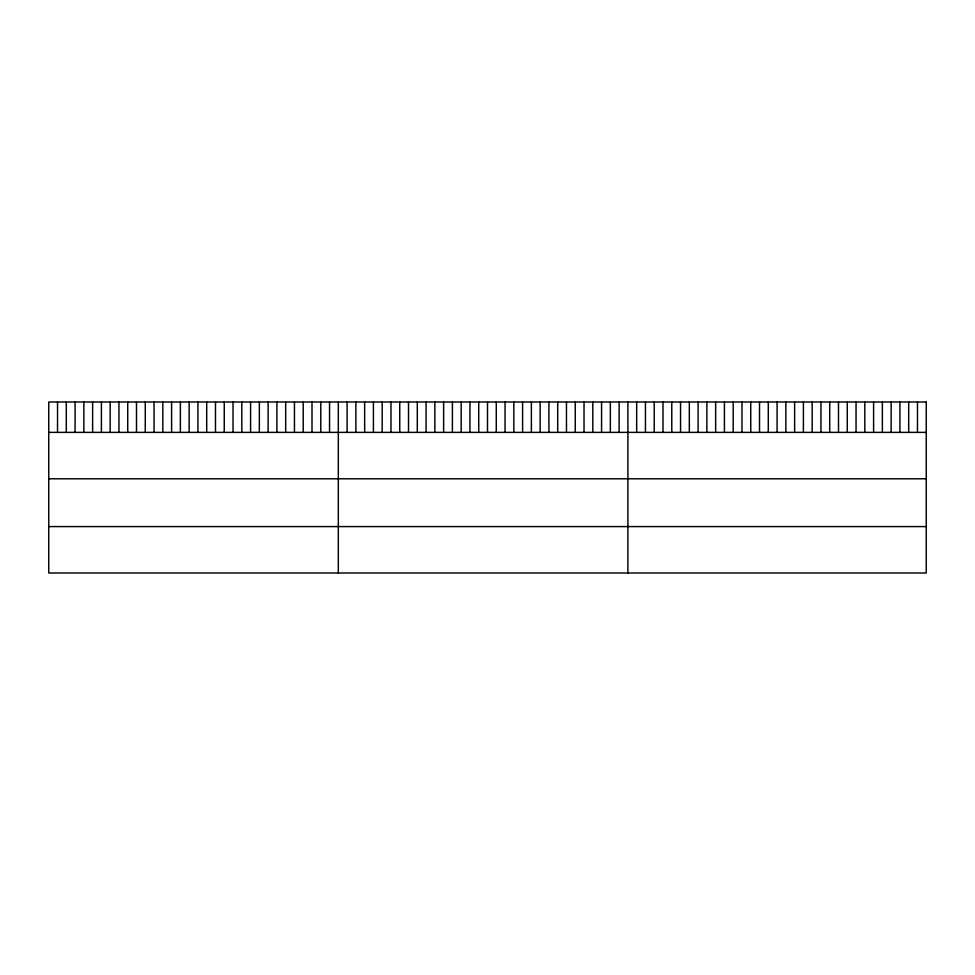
<?xml version="1.0" encoding="UTF-8"?>
<svg xmlns="http://www.w3.org/2000/svg" width="975" height="975" viewBox="0 0 975 975"><rect width="100%" height="100%" fill="white"/><g stroke="black" fill="none" stroke-linecap="round" stroke-linejoin="round"><path stroke-width="1.46" d="M48.75 432.376L926.25 432.376M48.75 478.786L926.25 478.786M48.75 526.585L926.25 526.585M917.475 402.005L917.475 432.376M908.7 402.005L908.7 432.376M899.925 402.005L899.925 432.376M891.15 402.005L891.15 432.376M882.375 402.005L882.375 432.376M873.6 402.005L873.6 432.376M864.825 402.005L864.825 432.376M856.05 402.005L856.05 432.376M847.275 402.005L847.275 432.376M838.5 402.005L838.5 432.376M829.725 402.005L829.725 432.376M820.95 402.005L820.95 432.376M812.175 402.005L812.175 432.376M803.4 402.005L803.4 432.376M794.625 402.005L794.625 432.376M785.85 402.005L785.85 432.376M777.075 402.005L777.075 432.376M768.3 402.005L768.3 432.376M759.525 402.005L759.525 432.376M750.75 402.005L750.75 432.376M741.975 402.005L741.975 432.376M733.2 402.005L733.2 432.376M724.425 402.005L724.425 432.376M715.65 402.005L715.65 432.376M706.875 402.005L706.875 432.376M698.1 402.005L698.1 432.376M689.325 402.005L689.325 432.376M680.55 402.005L680.55 432.376M671.775 402.005L671.775 432.376M663 402.005L663 432.376M654.225 402.005L654.225 432.376M645.45 402.005L645.45 432.376M636.675 402.005L636.675 432.376M627.9 402.005L627.9 572.995M619.125 402.005L619.125 432.376M610.35 402.005L610.35 432.376M601.575 402.005L601.575 432.376M592.8 402.005L592.8 432.376M584.025 402.005L584.025 432.376M575.25 402.005L575.25 432.376M566.475 402.005L566.475 432.376M557.7 402.005L557.7 432.376M548.925 402.005L548.925 432.376M540.15 402.005L540.15 432.376M531.375 402.005L531.375 432.376M522.6 402.005L522.6 432.376M513.825 402.005L513.825 432.376M505.05 402.005L505.05 432.376M496.275 402.005L496.275 432.376M487.5 402.005L487.5 432.376M478.725 402.005L478.725 432.376M469.95 402.005L469.95 432.376M461.175 402.005L461.175 432.376M452.4 402.005L452.4 432.376M443.625 402.005L443.625 432.376M434.85 402.005L434.85 432.376M426.075 402.005L426.075 432.376M417.3 402.005L417.3 432.376M408.525 402.005L408.525 432.376M399.75 402.005L399.75 432.376M390.975 402.005L390.975 432.376M382.2 402.005L382.2 432.376M373.425 402.005L373.425 432.376M364.65 402.005L364.65 432.376M355.875 402.005L355.875 432.376M347.1 402.005L347.1 432.376M338.325 402.005L338.325 572.995M329.55 402.005L329.55 432.376M320.775 402.005L320.775 432.376M312 402.005L312 432.376M303.225 402.005L303.225 432.376M294.45 402.005L294.45 432.376M285.675 402.005L285.675 432.376M276.9 402.005L276.9 432.376M268.125 402.005L268.125 432.376M259.35 402.005L259.35 432.376M250.575 402.005L250.575 432.376M241.8 402.005L241.8 432.376M233.025 402.005L233.025 432.376M224.25 402.005L224.25 432.376M215.475 402.005L215.475 432.376M206.7 402.005L206.7 432.376M197.925 402.005L197.925 432.376M189.15 402.005L189.15 432.376M180.375 402.005L180.375 432.376M171.6 402.005L171.6 432.376M162.825 402.005L162.825 432.376M154.05 402.005L154.05 432.376M145.275 402.005L145.275 432.376M136.5 402.005L136.5 432.376M127.725 402.005L127.725 432.376M118.95 402.005L118.95 432.376M110.175 402.005L110.175 432.376M101.4 402.005L101.4 432.376M92.625 402.005L92.625 432.376M83.85 402.005L83.85 432.376M75.075 402.005L75.075 432.376M66.3 402.005L66.3 432.376M57.525 402.005L57.525 432.376M926.25 402.005L48.75 402.005L48.75 572.995L926.25 572.995L926.25 402.005"/></g></svg>
